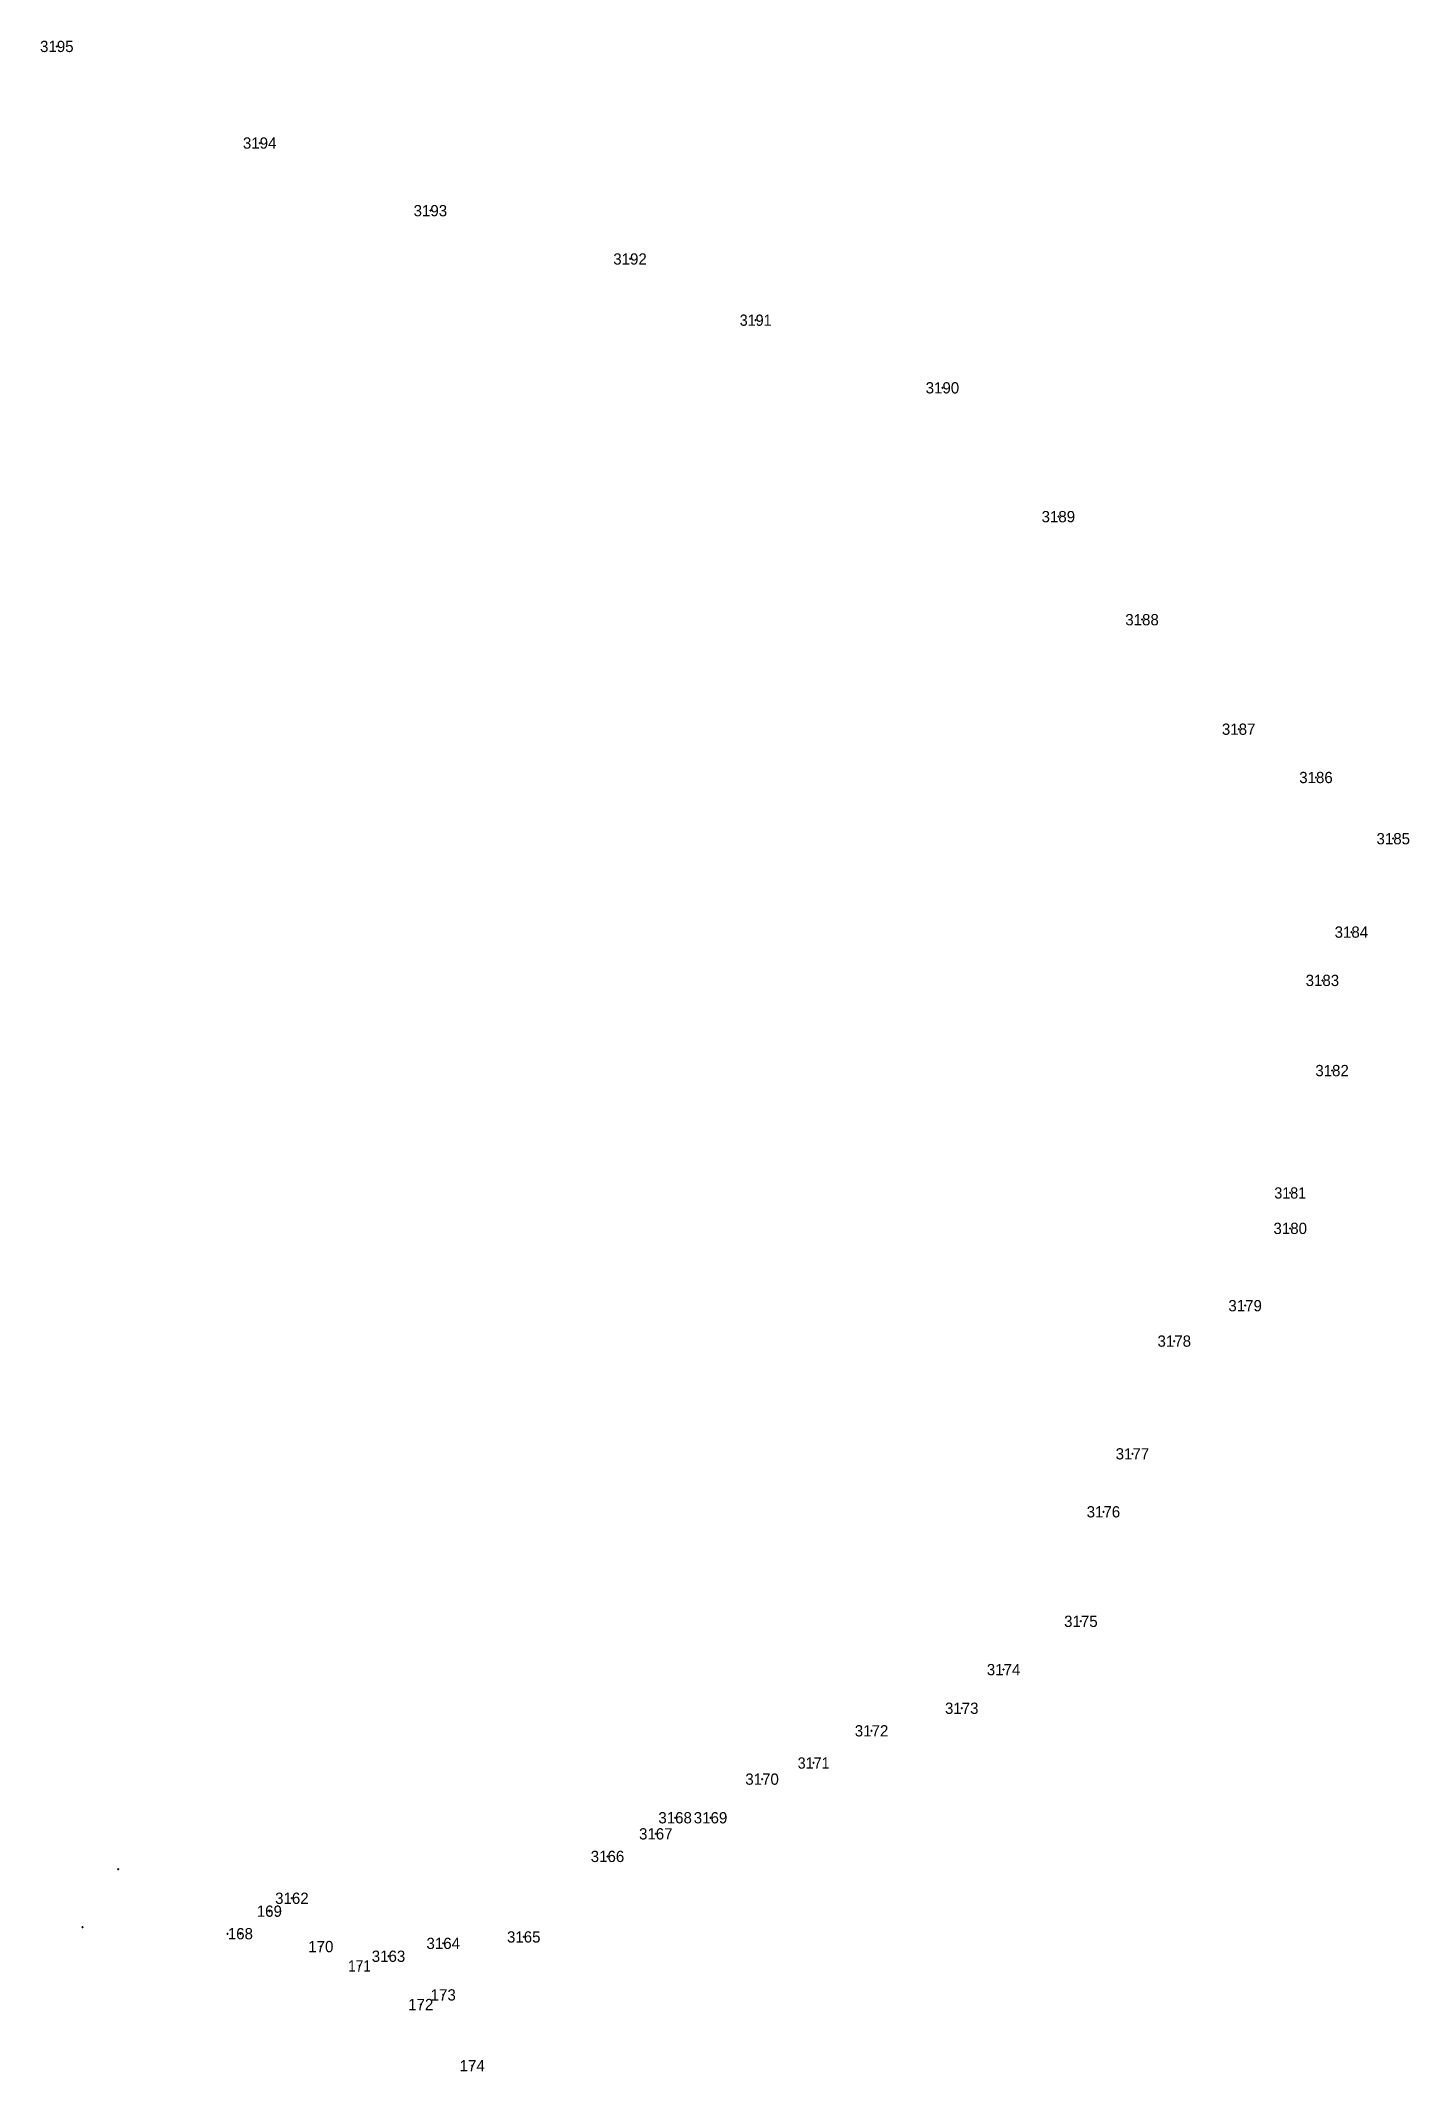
# Model space of a CAD drawing. Header units: metres. Extents: x 544775 to 549785, y 1836833 to 1841893.
# Drawn here: x 549360 to 549785, y 1836833 to 1837464 of the extents above.
import ezdxf
from ezdxf.enums import TextEntityAlignment as Align

# ---------------------------------------------------------------- set-up
doc = ezdxf.new("R2010")
doc.units = ezdxf.units.M
doc.header["$LTSCALE"] = 1.4
doc.layers.add('12', color=7, linetype='Continuous', lineweight=13)

msp = doc.modelspace()

# ---------------------------------------------------------------- linework, layer by layer
at = {"layer": '12'}
for p, q in [((549365.08, 1837462.12), (549364.46, 1837462.12)), ((549364.77, 1837462.43), (549364.77, 1837461.81)), ((549428.08, 1837432.12), (549427.46, 1837432.12)), ((549427.77, 1837432.43), (549427.77, 1837431.81)), ((549481.08, 1837411.12), (549480.46, 1837411.12)), ((549480.77, 1837411.43), (549480.77, 1837410.81)), ((549543.08, 1837396.12), (549542.46, 1837396.12)), ((549542.77, 1837396.43), (549542.77, 1837395.81)), ((549582.08, 1837377.12), (549581.46, 1837377.12)), ((549581.77, 1837377.43), (549581.77, 1837376.81)), ((549640.08, 1837356.12), (549639.46, 1837356.12)), ((549639.77, 1837356.43), (549639.77, 1837355.81)), ((549676.08, 1837316.12), (549675.46, 1837316.12)), ((549675.77, 1837316.43), (549675.77, 1837315.81)), ((549702.08, 1837284.12), (549701.46, 1837284.12)), ((549701.77, 1837284.43), (549701.77, 1837283.81)), ((549732.08, 1837250.12), (549731.46, 1837250.12)), ((549731.77, 1837250.43), (549731.77, 1837249.81)), ((549756.08, 1837235.12), (549755.46, 1837235.12)), ((549755.77, 1837235.43), (549755.77, 1837234.81)), ((549780.08, 1837216.12), (549779.46, 1837216.12)), ((549779.77, 1837216.43), (549779.77, 1837215.81)), ((549767.08, 1837187.12), (549766.46, 1837187.12)), ((549766.77, 1837187.43), (549766.77, 1837186.81)), ((549758.08, 1837172.12), (549757.46, 1837172.12)), ((549757.77, 1837172.43), (549757.77, 1837171.81)), ((549761.08, 1837144.12), (549760.46, 1837144.12)), ((549760.77, 1837144.43), (549760.77, 1837143.81)), ((549748.08, 1837106.12), (549747.46, 1837106.12)), ((549747.77, 1837106.43), (549747.77, 1837105.81)), ((549748.08, 1837095.12), (549747.46, 1837095.12)), ((549747.77, 1837095.43), (549747.77, 1837094.81)), ((549734.08, 1837071.12), (549733.46, 1837071.12)), ((549733.77, 1837071.43), (549733.77, 1837070.81)), ((549712.08, 1837060.12), (549711.46, 1837060.12)), ((549711.77, 1837060.43), (549711.77, 1837059.81)), ((549699.08, 1837025.12), (549698.46, 1837025.12)), ((549698.77, 1837025.43), (549698.77, 1837024.81)), ((549690.08, 1837007.12), (549689.46, 1837007.12)), ((549689.77, 1837007.43), (549689.77, 1837006.81)), ((549683.08, 1836973.12), (549682.46, 1836973.12)), ((549682.77, 1836973.43), (549682.77, 1836972.81)), ((549659.08, 1836958.12), (549658.46, 1836958.12)), ((549658.77, 1836958.43), (549658.77, 1836957.81)), ((549646.08, 1836946.12), (549645.46, 1836946.12)), ((549645.77, 1836946.43), (549645.77, 1836945.81)), ((549618.08, 1836939.12), (549617.46, 1836939.12)), ((549617.77, 1836939.43), (549617.77, 1836938.81)), ((549600.08, 1836929.12), (549599.46, 1836929.12)), ((549599.77, 1836929.43), (549599.77, 1836928.81)), ((549584.08, 1836924.12), (549583.46, 1836924.12)), ((549583.77, 1836924.43), (549583.77, 1836923.81)), ((549557.08, 1836912.12), (549556.46, 1836912.12)), ((549556.77, 1836912.43), (549556.77, 1836911.81)), ((549568.08, 1836912.12), (549567.46, 1836912.12)), ((549567.77, 1836912.43), (549567.77, 1836911.81)), ((549551.08, 1836907.12), (549550.46, 1836907.12)), ((549550.77, 1836907.43), (549550.77, 1836906.81)), ((549536.08, 1836900.12), (549535.46, 1836900.12)), ((549535.77, 1836900.43), (549535.77, 1836899.81)), ((549384.08, 1836896.12), (549383.46, 1836896.12)), ((549383.77, 1836896.43), (549383.77, 1836895.81)), ((549438.08, 1836887.12), (549437.46, 1836887.12)), ((549437.77, 1836887.43), (549437.77, 1836886.81)), ((549431.08, 1836883.12), (549430.46, 1836883.12)), ((549430.77, 1836883.43), (549430.77, 1836882.81)), ((549373.08, 1836878.12), (549372.46, 1836878.12)), ((549372.77, 1836878.43), (549372.77, 1836877.81)), ((549418.08, 1836876.12), (549417.46, 1836876.12)), ((549417.77, 1836876.43), (549417.77, 1836875.81)), ((549422.08, 1836876.12), (549421.46, 1836876.12)), ((549421.77, 1836876.43), (549421.77, 1836875.81)), ((549510.08, 1836875.12), (549509.46, 1836875.12)), ((549509.77, 1836875.43), (549509.77, 1836874.81)), ((549447.08, 1836872.12), (549446.46, 1836872.12)), ((549446.77, 1836872.43), (549446.77, 1836871.81)), ((549468.08, 1836869.12), (549467.46, 1836869.12)), ((549467.77, 1836869.43), (549467.77, 1836868.81)), ((549485.08, 1836873.12), (549484.46, 1836873.12)), ((549484.77, 1836873.43), (549484.77, 1836872.81)), ((549459.08, 1836866.12), (549458.46, 1836866.12)), ((549458.77, 1836866.43), (549458.77, 1836865.81)), ((549485.08, 1836857.12), (549484.46, 1836857.12)), ((549484.77, 1836857.43), (549484.77, 1836856.81)), ((549478.08, 1836854.12), (549477.46, 1836854.12)), ((549477.77, 1836854.43), (549477.77, 1836853.81)), ((549494.08, 1836835.12), (549493.46, 1836835.12)), ((549493.77, 1836835.43), (549493.77, 1836834.81))]:
    msp.add_line(p, q, dxfattribs=at)

# ---------------------------------------------------------------- texts
for s, p in [('3195', (549364.76, 1837460.36)), ('3194', (549427.76, 1837430.36)), ('3193', (549480.76, 1837409.36)), ('3192', (549542.76, 1837394.36)), ('3190', (549639.765, 1837354.36)), ('3189', (549675.76, 1837314.36)), ('3188', (549701.76, 1837282.36)), ('3187', (549731.76, 1837248.36)), ('3186', (549755.76, 1837233.36)), ('3185', (549779.76, 1837214.36)), ('3184', (549766.76, 1837185.36)), ('3183', (549757.76, 1837170.36)), ('3182', (549760.76, 1837142.36)), ('3180', (549747.765, 1837093.36)), ('3179', (549733.76, 1837069.36)), ('3178', (549711.76, 1837058.36)), ('3177', (549698.76, 1837023.36)), ('3176', (549689.76, 1837005.36)), ('3175', (549682.76, 1836971.36)), ('3174', (549658.76, 1836956.36)), ('3173', (549645.76, 1836944.36)), ('3172', (549617.76, 1836937.36)), ('3170', (549583.765, 1836922.36)), ('3168', (549556.76, 1836910.36)), ('3169', (549567.76, 1836910.36)), ('3167', (549550.76, 1836905.36)), ('3166', (549535.76, 1836898.36)), ('3162', (549437.76, 1836885.36)), ('169', (549430.76, 1836881.36)), ('168', (549421.76, 1836874.36)), ('3164', (549484.76, 1836871.36)), ('3165', (549509.76, 1836873.36)), ('170', (549446.755, 1836870.36)), ('3163', (549467.76, 1836867.36)), ('172', (549477.76, 1836852.36)), ('173', (549484.76, 1836855.36)), ('174', (549493.76, 1836833.36))]:
    msp.add_text(s, height=3.5, dxfattribs=at).set_placement(p, align=Align.CENTER)
for s, width, p in [('3191', 0.95, (549581.765, 1837375.36)), ('3181', 0.95, (549747.765, 1837104.36)), ('3171', 0.95, (549599.765, 1836927.36)), ('171', 0.9, (549458.755, 1836864.36))]:
    msp.add_text(s, height=3.5, dxfattribs=dict(at, width=width)).set_placement(p, align=Align.CENTER)

doc.saveas('drawing.dxf')
